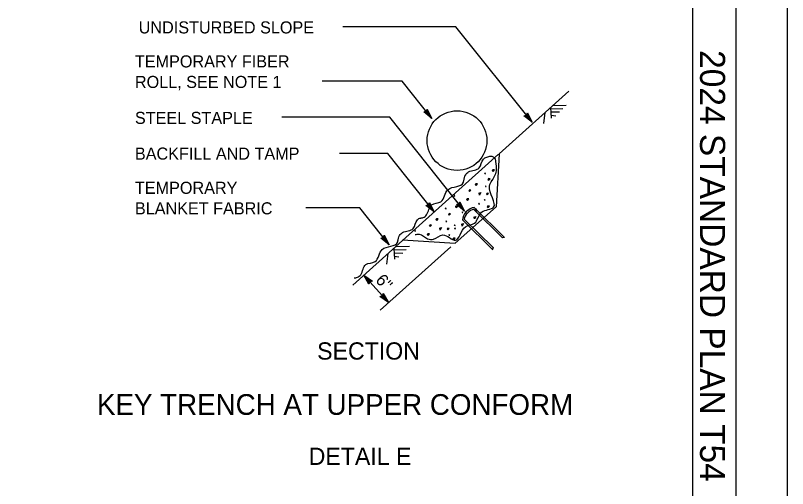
# Model space of a CAD drawing. Extents: x -894 to 866, y -472 to 714.
# Drawn here: x 419.3 to 866, y 40.9 to 314.9 of the extents above; entities that cross this region are included whole.
import ezdxf

# ---------------------------------------------------------------- set-up
doc = ezdxf.new("R2010")
doc.units = 0
for name, color, linetype in [('border_PLOTTING-ELEMENTS', 7, 'Continuous'), ('border_rw_22x34_Cut_Lines', 7, 'Continuous'), ('border_SHEET', 7, 'Continuous'), ('border_WITHIN-BORDER-anno', 7, 'Continuous'), ('df_MISC', 7, 'Continuous'), ('rd_PROFILE-OG', 7, 'Continuous'), ('rd_SUBBASE-MATERIAL', 7, 'Continuous'), ('temp_CONSTRUCTION', 7, 'Continuous'), ('temp_CONSTRUCTION-anno', 7, 'Continuous')]:
    doc.layers.add(name, color=color, linetype=linetype)

msp = doc.modelspace()

# ---------------------------------------------------------------- linework, layer by layer
at = {"layer": 'border_PLOTTING-ELEMENTS'}
for points in [[(-894.04, -472.44), (865.96, -472.44), (865.96, 713.56), (-894.04, 713.56)], [(-864.04, 670.56), (835.96, 670.56), (835.96, -429.44), (-864.04, -429.44)]]:
    msp.add_lwpolyline(points, close=True, dxfattribs=at)
at = {"layer": 'border_rw_22x34_Cut_Lines'}
msp.add_lwpolyline([(-864.04, 670.56), (835.96, 670.56), (835.96, -429.44), (-864.04, -429.44)], close=True, dxfattribs=at)
at = {"layer": 'border_SHEET'}
msp.add_line((810.96, 645.56), (810.96, -404.44), dxfattribs=at)
at = {"layer": 'df_MISC'}
msp.add_line((695.4, 179.21), (677.89, 196.41), dxfattribs=at)
for points in [[(684.63, 203.67), (702.21, 186.32), (701, 186.14), (684.55, 202.49), (684.28, 202.74)], [(678.84, 196.85), (695.56, 180.42), (695.31, 179.3)]]:
    msp.add_lwpolyline(points, dxfattribs=at)
for centre, major_axis, ratio, start_param, end_param in [((682.86, 198.69), (-4.2, -4.28), 0.620606, 3.784193, 5.732342), ((683.11, 198.57), (3.83, 3.9), 0.531722, 0.800603, 2.454807)]:
    msp.add_ellipse(centre, major_axis=major_axis, ratio=ratio, start_param=start_param, end_param=end_param, dxfattribs=at)
at = {"layer": 'rd_PROFILE-OG'}
for p, q in [((739.35, 270.99), (699.03, 234.75)), ((728.84, 261.5), (729.22, 255.29)), ((729.04, 260.7), (735.86, 260.96)), ((730.19, 262.67), (737.81, 262.97)), ((725.51, 258.58), (724.79, 252.38)), ((729.2, 257.15), (731.83, 256.73)), ((729.22, 259.05), (734.08, 258.99)), ((698.79, 234.54), (614.43, 158.72)), ((699.17, 234.49), (697.37, 204.02)), ((697.37, 204.02), (673.75, 183.03)), ((643.28, 184.84), (673.75, 183.03)), ((638.22, 179.93), (638.48, 173.71)), ((638.4, 179.15), (645.22, 179.27)), ((639.55, 181.02), (647.18, 181.16)), ((634.79, 177.03), (633.93, 170.85)), ((638.44, 175.52), (641.06, 175.05)), ((638.5, 177.42), (643.36, 177.26))]:
    msp.add_line(p, q, dxfattribs=at)
at = {"layer": 'rd_SUBBASE-MATERIAL'}
for p, q in [((690.91, 223.59), (690.73, 223.19)), ((691.25, 223.16), (690.91, 223.64)), ((690.91, 223.64), (690.91, 223.54)), ((695.48, 225.48), (695.09, 224.83)), ((695.1, 225.03), (695.58, 224.49)), ((696.35, 225.38), (695.48, 225.48)), ((695.58, 224.49), (696.35, 225.38)), ((690.74, 223.29), (691.25, 223.16)), ((692.96, 220.39), (692.56, 219.74)), ((692.57, 219.95), (693.06, 219.41)), ((693.83, 220.3), (692.96, 220.39)), ((693.06, 219.41), (693.83, 220.3)), ((685.68, 217.37), (685.28, 216.72)), ((685.3, 216.92), (685.78, 216.38)), ((686.55, 217.27), (685.68, 217.37)), ((685.78, 216.38), (686.55, 217.27)), ((691.29, 216.2), (691.11, 215.8)), ((691.12, 215.9), (691.63, 215.77)), ((691.63, 215.77), (691.29, 216.25)), ((691.29, 216.25), (691.29, 216.15)), ((673.33, 210.94), (672.84, 210.5)), ((672.84, 210.6), (673.44, 210.26)), ((673.44, 210.26), (673.33, 210.94)), ((681.88, 213.85), (681.49, 213.2)), ((681.5, 213.4), (681.99, 212.86)), ((682.76, 213.75), (681.88, 213.85)), ((681.99, 212.86), (682.76, 213.75)), ((687.3, 211.97), (688.5, 212.27)), ((687.71, 210.87), (687.51, 211.96)), ((688.5, 212.27), (687.71, 210.87)), ((692.14, 211.93), (691.75, 211.28)), ((691.76, 211.48), (692.25, 210.94)), ((693.01, 211.83), (692.14, 211.93)), ((692.25, 210.94), (693.01, 211.83)), ((680.63, 208.71), (680.23, 208.06)), ((680.25, 208.26), (680.73, 207.72)), ((681.5, 208.61), (680.63, 208.71)), ((680.73, 207.72), (681.5, 208.61)), ((687.35, 206.09), (687.17, 205.69)), ((687.18, 205.8), (687.68, 205.66)), ((687.35, 206.15), (687.34, 206.04)), ((687.68, 205.66), (687.35, 206.15)), ((690.71, 208.24), (690.53, 207.84)), ((690.54, 207.94), (691.05, 207.81)), ((691.05, 207.81), (690.71, 208.29)), ((690.71, 208.29), (690.71, 208.19)), ((668.13, 203.32), (667.95, 202.92)), ((667.96, 203.02), (668.47, 202.89)), ((668.47, 202.89), (668.13, 203.37)), ((668.13, 203.37), (668.13, 203.27)), ((673.91, 204.47), (675.11, 204.76)), ((674.31, 203.36), (674.11, 204.45)), ((675.11, 204.76), (674.31, 203.36)), ((677.8, 201.12), (677.63, 200.72)), ((678.14, 200.69), (677.8, 201.17)), ((677.8, 201.17), (677.8, 201.07)), ((679.6, 201.08), (679.43, 200.68)), ((679.61, 201.13), (679.6, 201.03)), ((679.94, 200.65), (679.61, 201.13)), ((685.32, 202.85), (685.2, 201.67)), ((685.2, 201.67), (686.14, 201.83)), ((685.92, 202.61), (685.41, 202.64)), ((686.14, 201.83), (685.92, 202.61)), ((692.62, 204.54), (692.22, 203.89)), ((692.23, 204.1), (692.72, 203.56)), ((693.49, 204.45), (692.62, 204.54)), ((692.72, 203.56), (693.49, 204.45)), ((662.9, 197.09), (662.5, 196.44)), ((662.52, 196.65), (663, 196.11)), ((663.77, 197), (662.9, 197.09)), ((663, 196.11), (663.77, 197)), ((670.18, 200.12), (669.78, 199.47)), ((669.79, 199.68), (670.28, 199.14)), ((671.05, 200.02), (670.18, 200.12)), ((670.28, 199.14), (671.05, 200.02)), ((677.63, 200.82), (678.14, 200.69)), ((679.43, 200.78), (679.94, 200.65)), ((684.39, 198.1), (685.6, 198.4)), ((684.8, 197), (684.6, 198.09)), ((685.6, 198.4), (684.8, 197)), ((659.1, 193.57), (658.71, 192.93)), ((658.72, 193.13), (659.21, 192.59)), ((659.98, 193.48), (659.1, 193.57)), ((659.21, 192.59), (659.98, 193.48)), ((668.51, 195.93), (668.33, 195.52)), ((668.34, 195.63), (668.85, 195.5)), ((668.85, 195.5), (668.51, 195.98)), ((668.51, 195.98), (668.51, 195.88)), ((673.34, 193.62), (673.16, 193.21)), ((673.16, 193.32), (673.67, 193.19)), ((673.34, 193.67), (673.33, 193.57)), ((673.67, 193.19), (673.34, 193.67)), ((677.24, 194.02), (678.44, 194.32)), ((677.64, 192.92), (677.44, 194.01)), ((678.44, 194.32), (677.64, 192.92)), ((650.54, 190.67), (650.06, 190.23)), ((650.06, 190.33), (650.66, 189.99)), ((650.66, 189.99), (650.54, 190.67)), ((657.85, 188.43), (657.45, 187.78)), ((657.46, 187.99), (657.95, 187.45)), ((658.72, 188.34), (657.85, 188.43)), ((657.95, 187.45), (658.72, 188.34)), ((664.52, 191.7), (665.72, 192)), ((664.92, 190.6), (664.73, 191.69)), ((665.72, 192), (664.92, 190.6)), ((669.36, 191.66), (668.97, 191.01)), ((668.98, 191.21), (669.47, 190.67)), ((670.23, 191.56), (669.36, 191.66)), ((669.47, 190.67), (670.23, 191.56)), ((670.14, 187.97), (669.96, 187.57)), ((669.97, 187.67), (670.48, 187.54)), ((670.48, 187.54), (670.14, 188.02)), ((670.14, 188.02), (670.14, 187.92)), ((673.44, 191.76), (673.27, 191.35)), ((673.27, 191.46), (673.78, 191.33)), ((673.78, 191.33), (673.44, 191.81)), ((673.44, 191.81), (673.44, 191.7)), ((672.72, 185.97), (672.32, 185.32)), ((672.33, 185.52), (672.82, 184.98)), ((673.59, 185.87), (672.72, 185.97)), ((672.82, 184.98), (673.59, 185.87))]:
    msp.add_line(p, q, dxfattribs=at)
at = {"layer": 'temp_CONSTRUCTION'}
msp.add_circle((674.73, 242.37), 17.28, dxfattribs=at)
for points in [[(678.63, 219.13), (679.75, 222.63), (681.46, 224.34), (687.61, 226.58), (690.01, 231.73), (691.97, 232.83)], [(691.94, 232.82), (693.14, 233.17), (694.29, 233.4), (694.94, 233.35), (695.72, 233.03), (696.41, 232.2), (696.98, 230.92), (697, 230.67), (697.06, 230.31)], [(697.07, 230.29), (697.31, 224.92), (694.5, 218.42)], [(650.42, 187.95), (652.87, 188.16), (657.72, 185.55), (661.15, 185.29), (666.46, 187.81), (673.76, 184.64), (679.59, 192.49), (684.91, 194.65), (688.97, 200.9), (695.89, 203.77), (693.48, 216), (695.08, 219.4)], [(653.23, 197.46), (655.2, 197.85), (657.1, 199.36), (660.03, 205.21), (665.41, 207), (669.49, 213.97), (678.45, 218.31), (678.63, 219.13)], [(640.41, 183.99), (641.52, 187.49), (643.24, 189.2), (649.39, 191.44), (651.78, 196.58), (653.74, 197.69)], [(615.18, 162.84), (617.14, 163.23), (619.04, 164.73), (621.97, 170.59), (627.36, 172.37), (631.43, 179.34), (640.39, 183.68), (640.57, 184.51)]]:
    msp.add_spline(points, degree=3, dxfattribs=at)
at = {"layer": 'temp_CONSTRUCTION-anno'}
for p, q in [((674.11, 308.37), (608.6, 308.37)), ((642.96, 276.87), (596.69, 276.87)), ((655.46, 258.98), (656.97, 259.19)), ((658.49, 257.34), (656.25, 259.1)), ((657.63, 258.39), (656.68, 259.15)), ((656.97, 259.19), (657.5, 260.64)), ((657.08, 259.5), (657.63, 258.39)), ((657.23, 259.85), (658.49, 257.34)), ((657.36, 260.25), (659.35, 256.28)), ((657.5, 260.64), (657.5, 260.64)), ((657.5, 260.64), (660.21, 255.23)), ((635.8, 255.87), (573.38, 255.87)), ((660.21, 255.23), (655.46, 258.98)), ((655.46, 258.98), (655.46, 258.98)), ((659.34, 256.29), (655.88, 259.02)), ((660.21, 255.23), (660.21, 255.23)), ((713.45, 256.8), (714.96, 257.01)), ((718.2, 253.05), (713.45, 256.8)), ((713.45, 256.8), (713.45, 256.8)), ((717.33, 254.11), (713.87, 256.84)), ((716.48, 255.16), (714.25, 256.92)), ((715.62, 256.21), (714.67, 256.97)), ((714.96, 257.01), (715.49, 258.46)), ((715.07, 257.32), (715.62, 256.21)), ((715.22, 257.67), (716.48, 255.16)), ((715.35, 258.07), (717.34, 254.1)), ((715.49, 258.46), (715.49, 258.46)), ((715.49, 258.46), (718.2, 253.05)), ((718.2, 253.05), (718.2, 253.05)), ((634.63, 234.87), (606.82, 234.87)), ((658.28, 205.1), (658.8, 206.54)), ((658.54, 205.75), (659.8, 203.24)), ((658.67, 206.15), (660.66, 202.18)), ((658.8, 206.54), (658.8, 206.54)), ((658.8, 206.54), (661.52, 201.13)), ((674.34, 205.31), (675.85, 205.52)), ((675.85, 205.52), (676.38, 206.97)), ((675.96, 205.83), (676.51, 204.72)), ((676.11, 206.18), (677.37, 203.67)), ((676.24, 206.58), (678.23, 202.61)), ((676.38, 206.97), (676.38, 206.97)), ((676.38, 206.97), (679.09, 201.56)), ((618.45, 203.37), (587.28, 203.37)), ((656.77, 204.88), (658.28, 205.1)), ((661.52, 201.13), (656.77, 204.88)), ((656.77, 204.88), (656.77, 204.88)), ((660.65, 202.19), (657.19, 204.92)), ((659.8, 203.24), (657.56, 205)), ((658.94, 204.29), (657.98, 205.05)), ((658.38, 205.4), (658.94, 204.29)), ((661.52, 201.13), (661.52, 201.13)), ((679.09, 201.56), (674.34, 205.31)), ((674.34, 205.31), (674.34, 205.31)), ((678.22, 202.62), (674.76, 205.35)), ((677.37, 203.67), (675.14, 205.43)), ((676.51, 204.72), (675.56, 205.48)), ((679.09, 201.56), (679.09, 201.56)), ((630.64, 185.87), (632.15, 186.09)), ((635.39, 182.12), (630.64, 185.87)), ((630.64, 185.87), (630.64, 185.87)), ((634.52, 183.18), (631.06, 185.92)), ((633.67, 184.23), (631.43, 186)), ((632.81, 185.28), (631.85, 186.04)), ((632.15, 186.09), (632.67, 187.53)), ((632.25, 186.39), (632.81, 185.28)), ((632.41, 186.74), (633.67, 184.23)), ((632.54, 187.15), (634.53, 183.18)), ((632.67, 187.53), (632.67, 187.53)), ((632.67, 187.53), (635.39, 182.12)), ((671.19, 180.93), (630.23, 144.23)), ((635.39, 182.12), (635.39, 182.12)), ((635.06, 148.56), (620.87, 164.54)), ((623.8, 159.24), (620.87, 164.54)), ((620.87, 164.54), (620.87, 164.54)), ((620.87, 164.54), (625.77, 160.99)), ((623.92, 159.63), (621.77, 163.52)), ((621.78, 163.51), (625.35, 160.92)), ((624.03, 160.04), (622.67, 162.5)), ((622.67, 162.5), (624.98, 160.83)), ((624.17, 160.4), (623.57, 161.48)), ((623.57, 161.48), (624.56, 160.77)), ((625.77, 160.99), (624.26, 160.71)), ((625.77, 160.99), (625.77, 160.99)), ((624.26, 160.71), (623.8, 159.24)), ((623.8, 159.24), (623.8, 159.24)), ((630.13, 152.06), (631.63, 152.36)), ((635.06, 148.56), (630.13, 152.06)), ((630.13, 152.06), (630.13, 152.06)), ((634.14, 149.58), (630.55, 152.13)), ((633.24, 150.58), (630.92, 152.23)), ((632.33, 151.59), (631.33, 152.29)), ((631.63, 152.36), (632.08, 153.82)), ((631.72, 152.67), (632.33, 151.59)), ((631.85, 153.02), (633.24, 150.58)), ((631.96, 153.43), (634.15, 149.57)), ((632.08, 153.82), (632.08, 153.82)), ((632.08, 153.82), (635.06, 148.56)), ((635.06, 148.56), (635.06, 148.56))]:
    msp.add_line(p, q, dxfattribs=at)
for points in [[(718.2, 253.05), (674.11, 308.37)], [(660.21, 255.23), (642.96, 276.87)], [(679.09, 201.56), (635.8, 255.87)], [(661.52, 201.13), (634.63, 234.87)], [(635.39, 182.12), (618.45, 203.37)]]:
    msp.add_lwpolyline(points, dxfattribs=at)

# ---------------------------------------------------------------- texts
at = {"layer": 'border_WITHIN-BORDER-anno'}
msp.add_text('2024 STANDARD PLAN T54', height=14.5, rotation=270, dxfattribs=at).set_placement((815.33, 294.8))
at = {"layer": 'temp_CONSTRUCTION-anno'}
for s, height, p in [('UNDISTURBED SLOPE', 7, (490.58, 304.45)), ('TEMPORARY FIBER', 7, (488.38, 284.77)), ('ROLL, SEE NOTE 1', 7, (488.38, 272.87)), ('STEEL STAPLE', 7, (488.38, 252.05)), ('BACKFILL AND TAMP', 7, (488.38, 231.36)), ('TEMPORARY', 7, (488.38, 211.56)), ('BLANKET FABRIC', 7, (488.38, 199.66)), ('SECTION', 10, (593.81, 115.55)), ('KEY TRENCH AT UPPER CONFORM', 12, (466.41, 83.55)), ('DETAIL E', 10, (588.92, 54.55))]:
    msp.add_text(s, height=height, dxfattribs=at).set_placement(p)
msp.add_text('6"', height=7, rotation=312, dxfattribs=at).set_placement((627.16, 161.26))

doc.saveas('drawing.dxf')
